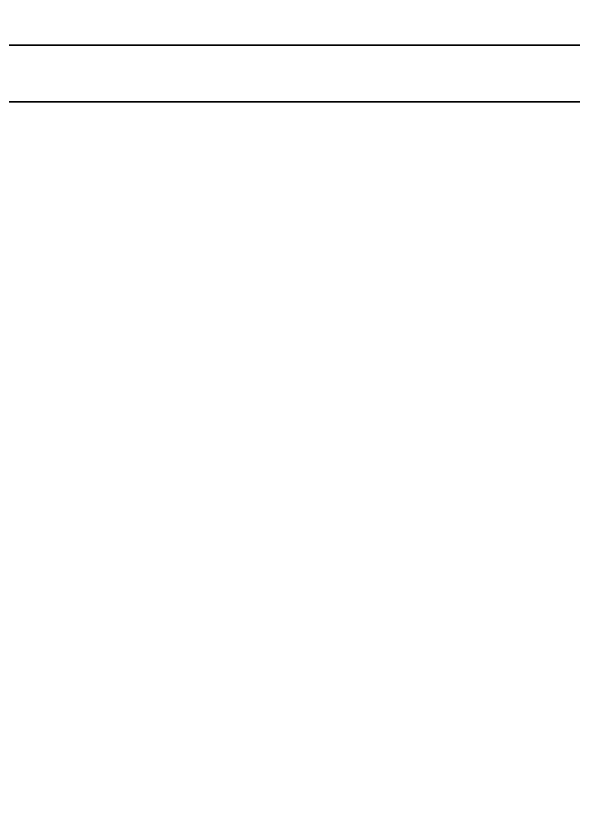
# Model space of a CAD drawing. Extents: x -12289450 to -10763036, y -7834513 to -6150123.
# Drawn here: x -11129042 to -11125494, y -7699345 to -7694349 of the extents above; entities that cross this region are included whole.
import ezdxf

# ---------------------------------------------------------------- set-up
doc = ezdxf.new("R2010")
doc.units = 0
doc.header["$LTSCALE"] = 25
doc.layers.add('ArchiCAD', color=7, linetype='Continuous')
doc.layers.add('Новое', color=51, linetype='Continuous')

msp = doc.modelspace()

# ---------------------------------------------------------------- linework, layer by layer
at = {"layer": 'ArchiCAD', "color": 7, "linetype": 'Continuous', "lineweight": 35}
msp.add_lwpolyline([(-11144619, -7694896.2), (-11116179.1, -7694896.2), (-11116179.1, -7715560.1), (-11144619, -7715560.1)], close=True, dxfattribs=at)
at = {"layer": 'Новое', "color": 7, "linetype": 'Continuous'}
for points in [[(-11141019, -7672261.3), (-11109519.1, -7672261.3), (-11109519.1, -7694536.2), (-11141019, -7694536.2)], [(-11141019, -7672261.3), (-11109519.1, -7672261.3), (-11109519.1, -7694536.2), (-11141019, -7694536.2)], [(-11146059, -7694536.2), (-11115819.1, -7694536.2), (-11115819.1, -7715920.1), (-11146059, -7715920.1)], [(-11146059, -7694536.2), (-11115819.1, -7694536.2), (-11115819.1, -7715920.1), (-11146059, -7715920.1)]]:
    msp.add_lwpolyline(points, close=True, dxfattribs=at)

doc.saveas('drawing.dxf')
